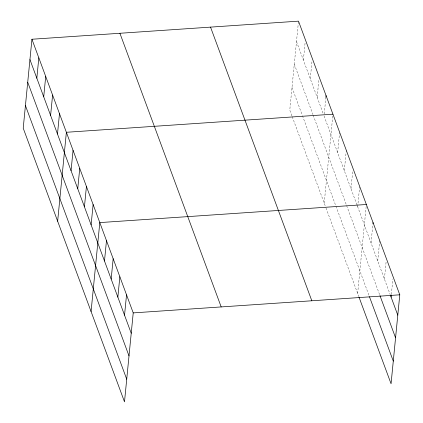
<?xml version="1.0" encoding="UTF-8"?>
<svg xmlns="http://www.w3.org/2000/svg" width="423" height="423" viewBox="0 0 423 423"><rect width="100%" height="100%" fill="white"/><g stroke="black" fill="none" stroke-linecap="round" stroke-linejoin="round"><path stroke-width="0.32" stroke-dasharray="2.12 1.59" d="M298.437 21.806L289.776 110.102L292.002 116.103M303.391 60.119L305.131 42.385M310.281 78.726L312.015 60.997M317.165 97.332L318.905 79.603M324.245 113.972L325.922 96.899M324.214 203.146L332.875 114.85M337.628 152.613L339.558 132.912M344.311 170.675L346.305 150.313M350.995 188.737L352.734 171.003M357.678 206.794L359.613 187.093M357.641 293.451L366.297 205.155M371.05 242.918L372.79 225.189M377.734 260.98L379.732 240.624M384.417 279.043L386.157 261.308M391.36 294.477L392.84 279.37M296.502 41.507L323.389 114.141M324.055 115.944L390.212 294.694M294.286 64.143L312.946 114.57M313.168 115.167L379.748 295.053M291.997 87.466L302.218 115.077M302.44 115.68L369.216 296.1M292.224 116.706L325.773 207.36M325.996 207.963L358.752 296.46"/><path stroke-width="0.63" d="M31.937 39.244L23.217 128.195L124.499 401.85L133.224 312.898L31.937 39.244L298.501 21.15L399.783 294.805L391.064 383.756L358.974 297.062M36.827 78.207L38.826 57.851M43.717 96.819L45.71 76.457M50.601 115.426L52.6 95.069M57.491 134.033L59.484 113.676M57.65 221.24L66.374 132.283L332.938 114.194M71.064 170.707L73.057 150.345M77.747 188.764L79.741 168.407M84.431 206.826L86.429 186.469M91.114 224.888L93.113 204.531M91.077 311.545L99.796 222.593L366.36 204.499M104.486 261.012L106.48 240.65M111.17 279.074L113.168 258.712M117.853 297.131L119.852 276.774M124.542 315.193L126.535 294.836M325.922 96.899L326.048 95.582M372.917 223.873L373.044 222.561M391.106 297.105L391.296 295.132M133.224 312.898L399.783 294.805M390.434 295.296L397.789 315.167M379.97 295.656L395.568 337.803M369.438 296.703L393.284 361.12M210.532 27.12L311.82 300.774M119.905 33.269L221.187 306.929M29.943 59.601L131.225 333.255M27.722 82.236L129.004 355.891M25.433 105.56L126.72 379.214"/></g></svg>
